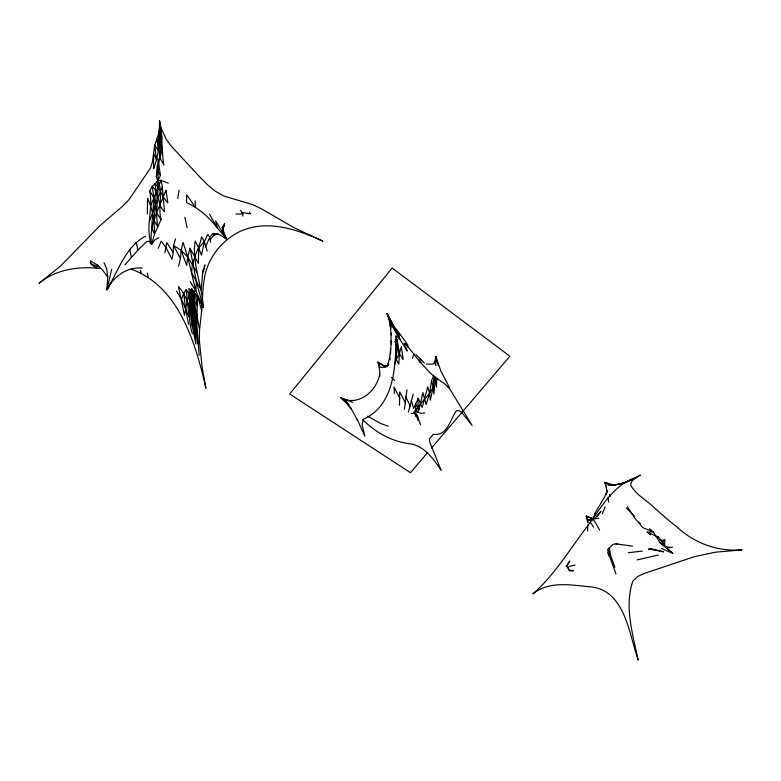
<?xml version="1.0" encoding="UTF-8"?>
<svg xmlns="http://www.w3.org/2000/svg" width="781" height="781" viewBox="0 0 781 781"><rect width="100%" height="100%" fill="white"/><g stroke="black" fill="none" stroke-linecap="round" stroke-linejoin="round"><path stroke-width="1.17" d="M192.419 333.79C187.723 319.634 189.256 304.561 192.8 290.386L192.214 325.921L195.914 344.03L194.01 308.417L194.42 291.293M390.51 353.832C391.164 340.282 392.121 326.438 387.054 313.474L399.169 336.806M100.905 268.557C79.193 266.057 56.466 268.937 39.05 283.327L60.332 266.272L100.144 225.475L122.705 206.116L128.992 199.653L150.333 168.305L152.324 162.458L154.755 145.168L158.611 133.736L159.49 128.055L161.823 136.88L159.91 157.879L163.825 164.879C161.394 150.294 162.809 135.367 159.568 120.889L159.139 149.601L159.91 157.879L158.358 164.342L157.899 180.723C163.532 192.702 157.645 206.848 161.081 219.549L154.501 234.115L151.514 244.443L149.269 241.183L146.525 241.68L138.139 249.891L125.028 264.73M147.375 213.926L147.57 198.364C152.832 209.464 154.658 221.911 154.501 234.115L151.631 227.652L153.994 197.739L152.197 186.464L157.899 180.723L160.437 175.452L157.987 158.592L157.977 170.619L156.288 176.633L157.899 180.723L160.974 180.343L168.276 183.135M199.184 355.335L196.792 324.056L197.456 295.999L201.713 310.506L199.555 329.807L199.34 340.194L202.074 366.885L205.94 388.284C195.689 343.396 179.23 286.637 131.345 269.201M379.712 376.549L379.81 371.053L378.024 362.169L383.783 365.537L385.824 365.967M404.392 409.469L406.95 389.817M394.708 364.024C397.314 355.218 397.578 345.017 396.231 336.025M436.764 378.102L436.491 387.064L434.509 376.344M201.713 310.506C203.197 294.261 201.957 277.216 209.464 262.172C215.956 248.612 227.164 237.492 240.753 231.078C267.785 219.227 297.659 229.555 322.817 241.144L293.978 227.661L261.41 208.81L252.849 204.671L223.766 196.011L215.195 191.111L207.6 184.902L200.639 177.883L171.517 146.418L166.294 139.34L160.72 127.42C159.334 141.302 158.875 155.536 153.642 168.647L153.506 153.164L156.493 160.095L154.755 145.168L158.465 150.792L156.883 139.086L158.943 143.548L159.139 149.601L160.857 142.903L159.568 120.889M242.803 216.181L242.871 214.053L240.528 210.431M158.25 248.299L161.198 241.153L166.021 247.567L171.918 259.155L173.245 252.4L173.548 245.459L175.53 238.879M661.527 548.516L672.763 553.397L664.553 546.036L664.807 540.081L659.935 540.101M587.527 530.973L587.82 524.92M190.066 281.433L195.875 291.098L187.704 256.959L183.086 242.354L181.085 250.32L186.698 265.491L187.704 256.959L189.998 248.27L196.382 281.521L195.875 291.098L203.255 307.128C202.103 284.85 191.823 263.675 195.133 241.075L198.725 247.88L201.449 255.202L204.388 241.563L207.717 234.437L209.728 237.19L210.636 242.256M150.713 205.667L160.974 180.343L162.37 186.61L164.488 211.729C157.001 204.847 159.841 193.112 152.197 186.464L149.679 191.179C153.574 208.859 144.905 227.359 151.514 244.443L155.097 239.611L158.924 237.746M433.885 376.627L433.26 387.122L430.282 400.223L429.618 393.341L427.724 386.761L422.189 407.457L418.294 398.339L417.815 407.116L416.576 411.284L412.905 413.549L411.109 413.393M435.7 358.879L435.827 356.634L440.816 370.897L449.397 387.435M103.99 262.621L106.724 268.937L107.71 277.05L106.919 289.741C113.587 276.513 126.932 266.721 142.162 268.068M180.489 258.56L181.085 250.32L173.548 245.459L180.489 258.56L178.576 266.233M399.442 405.339L399.696 391.867L405.495 402.996M156.288 176.633L157.196 165.621L157.977 170.619L160.437 175.452M388.811 363.897L387.161 366.699L389.729 357.532L390.539 349M606.32 494.724L606.857 490.185L604.855 482.365L615.008 485.411L608.565 484.835L604.855 482.365L606.534 486.7M202.894 269.718L201.234 289.849L191.823 273.155C191.101 259.917 199.36 249.295 201.605 236.741L204.388 241.563L207.15 251.101M194.733 293.715L193.854 299.435L199.555 329.807M433.621 375.388L431.59 380.816L429.618 393.341L426.133 404.568L422.921 392.57L419.006 409.644L417.669 412.3L416.058 411.196M223.005 227.984L223.346 225.865L223.356 232.25L223.015 230.112M177.697 198.394L179.083 190.086M408.346 412.085L413.247 394.141M395.547 352.387L396.65 346.471L395.245 339.794M435.983 359.055L435.827 356.634L435.769 365.401L434.685 362.247L435.827 356.634L438.336 365.869M204.075 268.684L204.876 264.866L203.324 272.227M164.83 252.732L166.744 242.608L173.245 252.4M111.693 269.377L106.919 289.741L108.647 286.686M159.91 157.879L162.165 149.601L158.611 133.736L158.943 143.548M608.331 548.467L608.174 549.063L612.997 544.318L617.293 543.732M107.593 287.398L106.919 289.741C118.058 271.349 125.487 246.796 145.451 236.165M379.683 374.109C376.852 391.105 358.186 407.067 340.994 397.793L351.45 408.522M193.913 290.405L192.966 293.5L194.01 308.417L196.792 324.056C192.829 312.585 189.578 300.587 188.875 288.453L190.798 290.6L191.56 294.398L197.095 333.585C190.974 317.984 190.261 299.494 178.488 286.715L184.482 315.329L187.215 300.958L191.452 288.638M222.839 229.048L224.586 223.669L223.171 227.232L224.157 225.982L222.605 227.505M412.368 358.43L413.95 353.705M193.776 291.235L192.966 293.5L193.854 299.435L196.851 305.654L195.377 293.802M186.229 289.605L188.992 317.027L181.514 299.269L183.72 293.187L186.229 289.605L189.129 294.349L189.851 309.51L192.214 325.921M149.522 220.838L162.37 186.61M602.366 513.683L605.109 506.937M152.275 242.598L151.514 244.443C148.741 224.928 159.324 207.717 165.992 190.183L167.817 202.855C162.223 197.222 160.525 188.992 154.784 183.525L156.395 191.784L154.023 220.31L157.664 226.627C155.985 214.795 157.557 201.029 149.679 191.179M607.003 491.064L604.523 496.999L594.653 513.752M205.579 246.962L209.728 237.19L213.135 233.46L218.582 234.154L226.588 239.045L222.048 227.535M592.486 519.355L595.337 513.176M418.294 398.339L413.647 408.443L411.284 400.419M397.236 339.471L399.403 353.461L398.827 364.083L396.26 359.68L399.403 353.461L401.375 346.618L403.123 359.641L399.403 353.461L394.883 341.473M109.799 284.655L110.951 282.615M431.59 380.816L433.26 387.122C428.496 396.768 419.563 403.318 413.959 412.427M565.922 565.932L566.703 565.883L569.847 561.031L566.703 565.737M210.177 239.874L214.267 234.466L218.582 234.154M388.518 363.653L385.931 367.07L380.386 367.5L378.024 362.169L384.603 366.611L386.536 366.162M427.617 452.619L410.474 472.7L289.683 394.005L392.13 268.029L509.895 356.224L431.532 448.03M204.388 241.563L198.725 247.88L198.384 263.441L189.998 248.27M664.055 540.882L664.807 540.081L662.503 542.356L664.553 546.036M434.685 362.247L432.859 364.171L426.377 364.044M596.889 515.645L601.009 511.389L597.299 516.241L593.238 519.238L587.839 520.214L586.316 516.173L591.998 518.135M567.045 567.885L569.896 566.264L575.148 565.005M635.519 477.611L640.342 475.043L633.196 479.905L631.273 482.228L630.599 484.942C635.861 494.988 646.961 500.26 654.771 508.167C662.142 514.699 669.512 521.23 677.283 527.292C694.856 543.41 718.042 551.816 741.95 549.892L715.552 552.167L694.104 556.755L643.534 573.713L637.667 576.495L632.864 581.093C624.068 606.759 632.932 634.553 638.165 660.111C628.842 633.537 625.044 588.747 588.728 586.707C570.101 584.832 548.643 580.996 532.886 593.902C554.315 575.255 569.017 550.439 586.043 527.995C600.384 509.271 611.806 485.88 635.519 477.611C628.061 481.565 619.948 485.304 611.298 484.737M216.522 234.134L214.424 235.169L213.135 233.46M632.522 479.358L621.334 483.908M388.704 364.776L384.603 366.611L383.783 365.537L387.308 365.674M631.273 479.778L624.868 482.609L616.502 484.659M637.091 559.909L658.207 555.076M592.652 519.385L587.839 520.214L588.161 522.391M594.263 518.926L598.822 518.233M666.076 547.178L672.461 547.305M424.786 412.924L421.33 413.354L417.669 412.3L416.576 411.284L415.619 410.123L415.551 403.855L419.006 409.644M628.295 552.714L642.255 551.113M618.767 484.396L608.565 484.835M650.427 534.858L647.107 532.134L653.209 531.851L659.955 542.619L672.763 553.397M236.008 214.033L242.871 214.053M652.77 549.336L648.357 549.228L654.703 549.599L663.674 551.845L649.499 549.004L654.703 549.599M615.984 543.84L632.59 546.144M568.91 570.12L573.625 570.726L569.808 570.921L566.703 565.883M242.061 212.51L250.672 213.906L249.403 211.993M665.627 546.729L669.473 547.715M421.164 362.53L419.133 361.867L420.188 359.143L424.386 363.077M388.284 426.211L380.698 423.517L367.607 416.185M352.729 402.42L340.994 397.793L349.146 404.675M90.635 263.675L98.191 266.907L97.371 265.101L90.45 260.844L90.635 263.675L96.434 268.137M647.107 532.134L658.08 536.918L662.503 542.356M587.654 522.626L586.316 516.173L593.238 519.238M627.387 506.713C631.478 512.473 634.543 519.941 640.635 523.739M586.316 516.173L588.318 517.334M591.315 519.082L594.312 520.829L599.642 530.055M342.937 399.023L340.994 397.793L347.428 402.43M223.044 236.409L226.588 239.045L223.815 233.216M659.955 542.619L666.418 547.618L658.08 536.918M159.549 183.779L156.766 181.563L158.153 187.362L156.639 212.949L161.081 219.549M649.548 528.776L653.209 531.851L642.773 527.644L638.614 522.733M362.931 419.963C376.061 432.772 392.521 442.036 411.011 443.872C425.069 446.664 433.543 459.248 441.128 470.269L430.019 442.788L429.277 439.127L433.279 434.285C447.777 436.364 449.836 419.553 456.446 410.728L459.248 410.796L461.639 412.388L472.134 425.45L449.719 388.899L444.897 383.92L435.027 377.223L430.399 373.123L420.803 362.853L405.788 344.001L404.031 343.601L407.223 351.011C403.494 346.012 401.366 339.169 395.811 335.947C396.113 365.244 394.434 405.788 363.233 419.26L362.081 424.737L364.825 436.13L356.761 418.45M634.797 516.397L626.284 507.923M97.371 265.101L102.116 269.425L107.71 277.05M391.457 377.535L394.63 380.454M415.99 354.633L421.711 360.197M181.085 250.32L187.704 256.959L196.744 272.1M347.496 404.08L352.358 410.757L357.425 420.246M192.067 290.093L196.607 295.403L203.255 307.128L201.918 299.348M379.468 364.024L378.024 362.169L378.98 364.366M408.043 345.241L396.397 329.172M400.516 339.686L390.422 322.426L398.603 336.757M405.495 343.679L408.082 347.32M590.309 522.167L593.628 527.175M397.929 332.54L399.794 335.352M393.507 325.521L396.026 329.533M607.969 550.742L610.43 554.735L614.872 567.309M176.545 291.186L181.514 299.269M414.721 411.382L417.435 416.009L420.578 424.835M209.425 214.082L217.235 227.837L226.588 239.045L215.644 220.896L217.235 227.837C208.996 217.255 198.784 208.156 186.474 202.601L186.747 194.83L195.533 207.473L195.113 200.854M390.149 322.192L387.054 313.474L392.872 324.515M607.774 549.668L610.43 554.735L609.356 548.057M399.97 398.613L394.054 386.985L394.385 393.604M391.096 326.819L390.09 324.75L391.027 328.147M387.054 313.474L395.001 330.441M405.642 396.436L410.25 406.198M414.565 411.733L418.245 420.52L417.435 416.009M196.695 314.909L194.01 308.417L192.438 301.163M608.028 551.923L615.975 573.908M201.508 302.745L203.255 307.128L196.382 281.521M609.453 494.295L610.293 496.462M414.291 411.782L415.609 416.263M607.921 552.811L608.809 555.857M135.933 242.276L138.139 249.891M392.257 322.631L393.36 326.478M140.365 270.304L141.078 272.794M184.863 217.362L187.137 227.72M201.986 298.235L202.523 300.509M391.115 333.087L391.603 335.381M129.841 249.783L131.403 257.203M389.729 357.532L390.217 359.904M188.611 324.359L185.448 308.134L183.72 293.187M147.433 273.125L148.156 276.972M197.837 343.943C195.289 325.872 189.871 307.431 192.497 289.136L190.798 290.6L190.74 301.691L192.292 317.867L195.152 334.942M606.857 490.185L607.227 492.596M607.989 497.419L608.741 502.232M395.635 355.609L396.26 359.68M391.076 340.877L391.554 344.216M433.26 387.122L433.924 393.995L435.417 377.008"/></g></svg>
